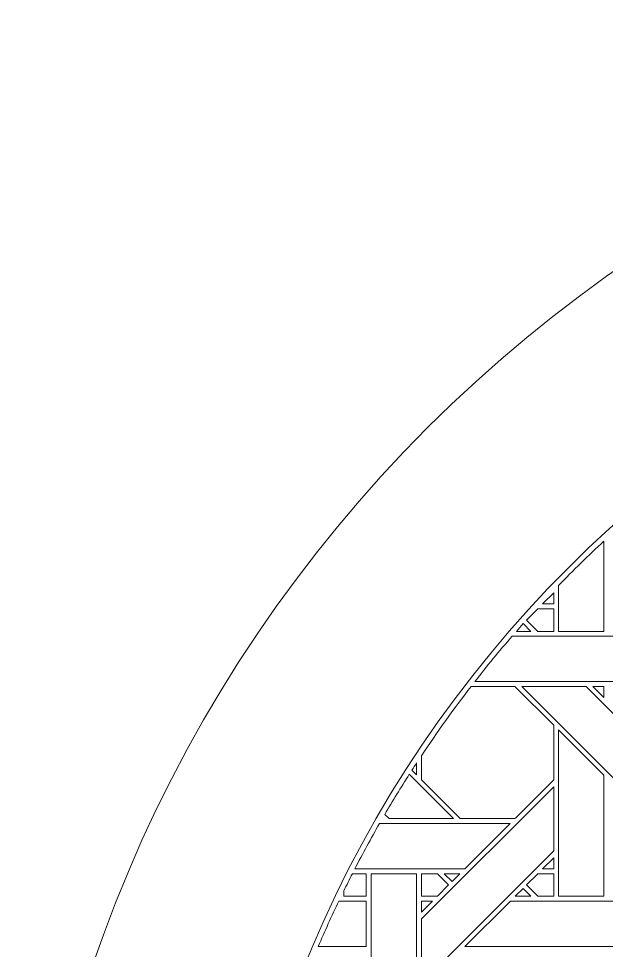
# Model space of a CAD drawing. Header units: inches. Extents: x 7.4 to 17.4, y 4.1 to 14.1.
# Drawn here: x 7.383 to 9.488, y 10.758 to 14.095 of the extents above; entities that cross this region are included whole.
import ezdxf

# ---------------------------------------------------------------- set-up
doc = ezdxf.new("R2010")
doc.units = ezdxf.units.IN
doc.header["$MEASUREMENT"] = 0
doc.layers.add('Design', color=7, linetype='Continuous', lineweight=0)

msp = doc.modelspace()

# ---------------------------------------------------------------- linework, layer by layer
at = {"layer": 'Design'}
for points, knots in [([(12.3829, 14.0948), (9.6214, 14.0948), (7.3829, 11.8562), (7.3829, 9.0948), (7.3829, 6.3333), (9.6214, 4.0948), (12.3829, 4.0948), (15.1443, 4.0948), (17.3829, 6.3333), (17.3829, 9.0948), (17.3829, 11.8562), (15.1443, 14.0948), (12.3829, 14.0948)], [0, 0, 0, 0, 1, 1, 1, 2, 2, 2, 3, 3, 3, 4, 4, 4, 4]), ([(12.3829, 13.3833), (10.0144, 13.3833), (8.0943, 11.4632), (8.0943, 9.0948), (8.0943, 6.7263), (10.0144, 4.8063), (12.3829, 4.8063), (14.7513, 4.8063), (16.6714, 6.7263), (16.6714, 9.0948), (16.6714, 11.4632), (14.7513, 13.3833), (12.3829, 13.3833)], [0, 0, 0, 0, 1, 1, 1, 2, 2, 2, 3, 3, 3, 4, 4, 4, 4]), ([(9.4791, 12.2238), (9.4791, 12.2238), (9.4791, 11.9006), (9.4791, 11.9006), (9.4791, 11.9006), (9.3163, 11.9006), (9.3163, 11.9006), (9.3163, 11.9006), (9.3163, 12.0645), (9.3163, 12.0645), (9.3691, 12.1191), (9.4234, 12.1722), (9.4791, 12.2238)], [0, 0, 0, 0, 1, 1, 1, 2, 2, 2, 3, 3, 3, 4, 4, 4, 4]), ([(9.2594, 11.9987), (9.2594, 11.9987), (9.2992, 12.0384), (9.2992, 12.0384), (9.2992, 12.0384), (9.2992, 11.9987), (9.2992, 11.9987), (9.2992, 11.9987), (9.2594, 11.9987), (9.2594, 11.9987)], [0, 0, 0, 0, 1, 1, 1, 2, 2, 2, 3, 3, 3, 3]), ([(9.2991, 11.9006), (9.2991, 11.9006), (9.242, 11.9006), (9.242, 11.9006), (9.242, 11.9006), (9.2017, 11.941), (9.2017, 11.941), (9.2017, 11.941), (9.2421, 11.9814), (9.2421, 11.9814), (9.2421, 11.9814), (9.2991, 11.9814), (9.2991, 11.9814), (9.2991, 11.9814), (9.2991, 11.9006), (9.2991, 11.9006)], [0, 0, 0, 0, 1, 1, 1, 2, 2, 2, 3, 3, 3, 4, 4, 4, 5, 5, 5, 5]), ([(9.2991, 11.9814), (9.2991, 11.9814), (9.2991, 11.9006), (9.2991, 11.9006), (9.2991, 11.9006), (9.242, 11.9006), (9.242, 11.9006), (9.242, 11.9006), (9.2017, 11.941), (9.2017, 11.941), (9.2017, 11.941), (9.2421, 11.9814), (9.2421, 11.9814), (9.2421, 11.9814), (9.2991, 11.9814), (9.2991, 11.9814)], [0, 0, 0, 0, 1, 1, 1, 2, 2, 2, 3, 3, 3, 4, 4, 4, 5, 5, 5, 5]), ([(9.2178, 11.9006), (9.2178, 11.9006), (9.1654, 11.9006), (9.1654, 11.9006), (9.1735, 11.9099), (9.1818, 11.9191), (9.19, 11.9284), (9.19, 11.9284), (9.2178, 11.9006), (9.2178, 11.9006)], [0, 0, 0, 0, 1, 1, 1, 2, 2, 2, 3, 3, 3, 3]), ([(9.1504, 11.8835), (9.1504, 11.8835), (9.5766, 11.8835), (9.5766, 11.8835), (9.5766, 11.8835), (9.5766, 11.7206), (9.5766, 11.7206), (9.5766, 11.7206), (9.0167, 11.7206), (9.0167, 11.7206), (9.06, 11.776), (9.1045, 11.8303), (9.1504, 11.8835)], [0, 0, 0, 0, 1, 1, 1, 2, 2, 2, 3, 3, 3, 4, 4, 4, 4]), ([(9.1604, 11.7035), (9.1604, 11.7035), (9.2991, 11.5648), (9.2991, 11.5648), (9.2991, 11.5648), (9.2991, 11.3686), (9.2991, 11.3686), (9.2813, 11.3507), (9.1694, 11.2389), (9.1604, 11.2299), (9.1604, 11.2299), (8.9647, 11.2299), (8.9647, 11.2299), (8.9647, 11.2299), (8.8255, 11.3691), (8.8255, 11.3691), (8.8255, 11.3691), (8.8255, 11.4553), (8.8255, 11.4553), (8.8819, 11.5402), (8.9413, 11.623), (9.0036, 11.7035), (9.0036, 11.7035), (9.1604, 11.7035), (9.1604, 11.7035)], [0, 0, 0, 0, 1, 1, 1, 2, 2, 2, 3, 3, 3, 4, 4, 4, 5, 5, 5, 6, 6, 6, 7, 7, 7, 8, 8, 8, 8]), ([(8.8255, 11.4553), (8.8819, 11.5402), (8.9413, 11.623), (9.0036, 11.7035), (9.0036, 11.7035), (9.1604, 11.7035), (9.1604, 11.7035), (9.1604, 11.7035), (9.2991, 11.5648), (9.2991, 11.5648), (9.2991, 11.5648), (9.2991, 11.3686), (9.2991, 11.3686), (9.2813, 11.3507), (9.1694, 11.2389), (9.1604, 11.2299), (9.1604, 11.2299), (8.9647, 11.2299), (8.9647, 11.2299), (8.9647, 11.2299), (8.8255, 11.3691), (8.8255, 11.3691), (8.8255, 11.3691), (8.8255, 11.4553), (8.8255, 11.4553)], [0, 0, 0, 0, 1, 1, 1, 2, 2, 2, 3, 3, 3, 4, 4, 4, 5, 5, 5, 6, 6, 6, 7, 7, 7, 8, 8, 8, 8]), ([(9.4156, 11.7035), (9.4156, 11.7035), (9.8892, 11.2299), (9.8892, 11.2299), (9.8892, 11.2299), (9.6582, 11.2299), (9.6582, 11.2299), (9.6582, 11.2299), (9.1846, 11.7035), (9.1846, 11.7035), (9.1846, 11.7035), (9.4156, 11.7035), (9.4156, 11.7035)], [0, 0, 0, 0, 1, 1, 1, 2, 2, 2, 3, 3, 3, 4, 4, 4, 4]), ([(9.4791, 11.7035), (9.4791, 11.7035), (9.4791, 11.6637), (9.4791, 11.6637), (9.4791, 11.6637), (9.4397, 11.7035), (9.4397, 11.7035), (9.4397, 11.7035), (9.4791, 11.7035), (9.4791, 11.7035)], [0, 0, 0, 0, 1, 1, 1, 2, 2, 2, 3, 3, 3, 3]), ([(9.3163, 10.9519), (9.3163, 10.9519), (9.3163, 11.5477), (9.3163, 11.5477), (9.3163, 11.5477), (9.4791, 11.3855), (9.4791, 11.3855), (9.4791, 11.3855), (9.4791, 10.9519), (9.4791, 10.9519), (9.4791, 10.9519), (9.3163, 10.9519), (9.3163, 10.9519)], [0, 0, 0, 0, 1, 1, 1, 2, 2, 2, 3, 3, 3, 4, 4, 4, 4]), ([(8.8083, 11.4293), (8.8083, 11.4293), (8.8083, 11.3863), (8.8083, 11.3863), (8.8083, 11.3863), (8.7913, 11.4033), (8.7913, 11.4033), (8.7969, 11.4121), (8.8027, 11.4206), (8.8083, 11.4293)], [0, 0, 0, 0, 1, 1, 1, 2, 2, 2, 3, 3, 3, 3]), ([(8.7818, 11.3886), (8.7818, 11.3886), (8.9405, 11.2299), (8.9405, 11.2299), (8.9405, 11.2299), (8.7095, 11.2299), (8.7095, 11.2299), (8.7095, 11.2299), (8.6943, 11.2451), (8.6943, 11.2451), (8.7226, 11.2935), (8.7517, 11.3414), (8.7818, 11.3886)], [0, 0, 0, 0, 1, 1, 1, 2, 2, 2, 3, 3, 3, 4, 4, 4, 4]), ([(9.2992, 11.1141), (9.2992, 11.1141), (8.8255, 10.6404), (8.8255, 10.6404), (8.8255, 10.6404), (8.8255, 10.8705), (8.8255, 10.8705), (8.8255, 10.8705), (9.2992, 11.3441), (9.2992, 11.3441), (9.2992, 11.3441), (9.2992, 11.1141), (9.2992, 11.1141)], [0, 0, 0, 0, 1, 1, 1, 2, 2, 2, 3, 3, 3, 4, 4, 4, 4]), ([(9.1433, 11.2126), (9.1433, 11.2126), (8.9806, 11.0499), (8.9806, 11.0499), (8.9806, 11.0499), (8.5869, 11.0499), (8.5869, 11.0499), (8.6152, 11.1048), (8.6447, 11.1591), (8.6753, 11.2126), (8.6753, 11.2126), (9.1433, 11.2126), (9.1433, 11.2126)], [0, 0, 0, 0, 1, 1, 1, 2, 2, 2, 3, 3, 3, 4, 4, 4, 4]), ([(9.2594, 11.0499), (9.2594, 11.0499), (9.2992, 11.0897), (9.2992, 11.0897), (9.2992, 11.0897), (9.2992, 11.0499), (9.2992, 11.0499), (9.2992, 11.0499), (9.2594, 11.0499), (9.2594, 11.0499)], [0, 0, 0, 0, 1, 1, 1, 2, 2, 2, 3, 3, 3, 3]), ([(8.578, 11.0327), (8.578, 11.0327), (8.6278, 11.0327), (8.6278, 11.0327), (8.6278, 11.0327), (8.6278, 10.9519), (8.6278, 10.9519), (8.6278, 10.9519), (8.5476, 10.9519), (8.5476, 10.9519), (8.5476, 10.9519), (8.5476, 10.9716), (8.5476, 10.9716), (8.5576, 10.992), (8.5676, 11.0124), (8.578, 11.0327)], [0, 0, 0, 0, 1, 1, 1, 2, 2, 2, 3, 3, 3, 4, 4, 4, 5, 5, 5, 5]), ([(8.578, 11.0327), (8.578, 11.0327), (8.6278, 11.0327), (8.6278, 11.0327), (8.6278, 11.0327), (8.6278, 10.9519), (8.6278, 10.9519), (8.6278, 10.9519), (8.5476, 10.9519), (8.5476, 10.9519), (8.5476, 10.9519), (8.5476, 10.9716), (8.5476, 10.9716), (8.5576, 10.992), (8.5676, 11.0124), (8.578, 11.0327)], [0, 0, 0, 0, 1, 1, 1, 2, 2, 2, 3, 3, 3, 4, 4, 4, 5, 5, 5, 5]), ([(8.6454, 10.6004), (8.6454, 10.6004), (8.6454, 11.0326), (8.6454, 11.0326), (8.6454, 11.0326), (8.8083, 11.0326), (8.8083, 11.0326), (8.8083, 11.0326), (8.8083, 10.4375), (8.8083, 10.4375), (8.8083, 10.4375), (8.6454, 10.6004), (8.6454, 10.6004)], [0, 0, 0, 0, 1, 1, 1, 2, 2, 2, 3, 3, 3, 4, 4, 4, 4]), ([(8.8824, 10.9519), (8.8824, 10.9519), (8.8255, 10.9519), (8.8255, 10.9519), (8.8255, 10.9519), (8.8255, 11.0327), (8.8255, 11.0327), (8.8255, 11.0327), (8.8825, 11.0327), (8.8825, 11.0327), (8.8877, 11.0276), (8.9184, 10.9967), (8.9228, 10.9923), (8.9228, 10.9923), (8.8824, 10.9519), (8.8824, 10.9519)], [0, 0, 0, 0, 1, 1, 1, 2, 2, 2, 3, 3, 3, 4, 4, 4, 5, 5, 5, 5]), ([(8.9228, 10.9923), (8.9228, 10.9923), (8.8824, 10.9519), (8.8824, 10.9519), (8.8824, 10.9519), (8.8255, 10.9519), (8.8255, 10.9519), (8.8255, 10.9519), (8.8255, 11.0327), (8.8255, 11.0327), (8.8255, 11.0327), (8.8825, 11.0327), (8.8825, 11.0327), (8.8878, 11.0274), (8.9186, 10.9966), (8.9228, 10.9923)], [0, 0, 0, 0, 1, 1, 1, 2, 2, 2, 3, 3, 3, 4, 4, 4, 5, 5, 5, 5]), ([(8.9351, 11.0045), (8.9351, 11.0045), (8.9069, 11.0326), (8.9069, 11.0326), (8.9069, 11.0326), (8.9634, 11.0326), (8.9634, 11.0326), (8.9634, 11.0326), (8.9351, 11.0045), (8.9351, 11.0045)], [0, 0, 0, 0, 1, 1, 1, 2, 2, 2, 3, 3, 3, 3]), ([(9.2017, 10.9923), (9.2017, 10.9923), (9.2421, 11.0327), (9.2421, 11.0327), (9.2421, 11.0327), (9.2991, 11.0327), (9.2991, 11.0327), (9.2991, 11.0327), (9.2991, 10.9519), (9.2991, 10.9519), (9.2991, 10.9519), (9.242, 10.9519), (9.242, 10.9519), (9.242, 10.9519), (9.2017, 10.9923), (9.2017, 10.9923)], [0, 0, 0, 0, 1, 1, 1, 2, 2, 2, 3, 3, 3, 4, 4, 4, 5, 5, 5, 5]), ([(9.2991, 11.0327), (9.2991, 11.0327), (9.2991, 10.9519), (9.2991, 10.9519), (9.2991, 10.9519), (9.242, 10.9519), (9.242, 10.9519), (9.242, 10.9519), (9.2017, 10.9923), (9.2017, 10.9923), (9.2017, 10.9923), (9.2421, 11.0327), (9.2421, 11.0327), (9.2421, 11.0327), (9.2991, 11.0327), (9.2991, 11.0327)], [0, 0, 0, 0, 1, 1, 1, 2, 2, 2, 3, 3, 3, 4, 4, 4, 5, 5, 5, 5]), ([(9.2178, 10.9519), (9.2178, 10.9519), (9.1613, 10.9519), (9.1613, 10.9519), (9.1613, 10.9519), (9.1896, 10.9801), (9.1896, 10.9801), (9.1896, 10.9801), (9.2178, 10.9519), (9.2178, 10.9519)], [0, 0, 0, 0, 1, 1, 1, 2, 2, 2, 3, 3, 3, 3]), ([(8.6279, 10.9347), (8.6279, 10.9347), (8.6279, 10.7719), (8.6279, 10.7719), (8.6279, 10.7719), (8.4559, 10.7719), (8.4559, 10.7719), (8.4794, 10.8268), (8.5039, 10.8811), (8.5296, 10.9347), (8.5296, 10.9347), (8.6279, 10.9347), (8.6279, 10.9347)], [0, 0, 0, 0, 1, 1, 1, 2, 2, 2, 3, 3, 3, 4, 4, 4, 4]), ([(8.8255, 10.8949), (8.8255, 10.8949), (8.8255, 10.9347), (8.8255, 10.9347), (8.8255, 10.9347), (8.8653, 10.9347), (8.8653, 10.9347), (8.8653, 10.9347), (8.8255, 10.8949), (8.8255, 10.8949)], [0, 0, 0, 0, 1, 1, 1, 2, 2, 2, 3, 3, 3, 3]), ([(9.5766, 10.9347), (9.5766, 10.9347), (9.5766, 10.7719), (9.5766, 10.7719), (9.5766, 10.7719), (8.9813, 10.7719), (8.9813, 10.7719), (8.9813, 10.7719), (9.1442, 10.9347), (9.1442, 10.9347), (9.1442, 10.9347), (9.5766, 10.9347), (9.5766, 10.9347)], [0, 0, 0, 0, 1, 1, 1, 2, 2, 2, 3, 3, 3, 4, 4, 4, 4])]:
    msp.add_open_spline(points, degree=3, knots=knots, dxfattribs=at)

doc.saveas('drawing.dxf')
